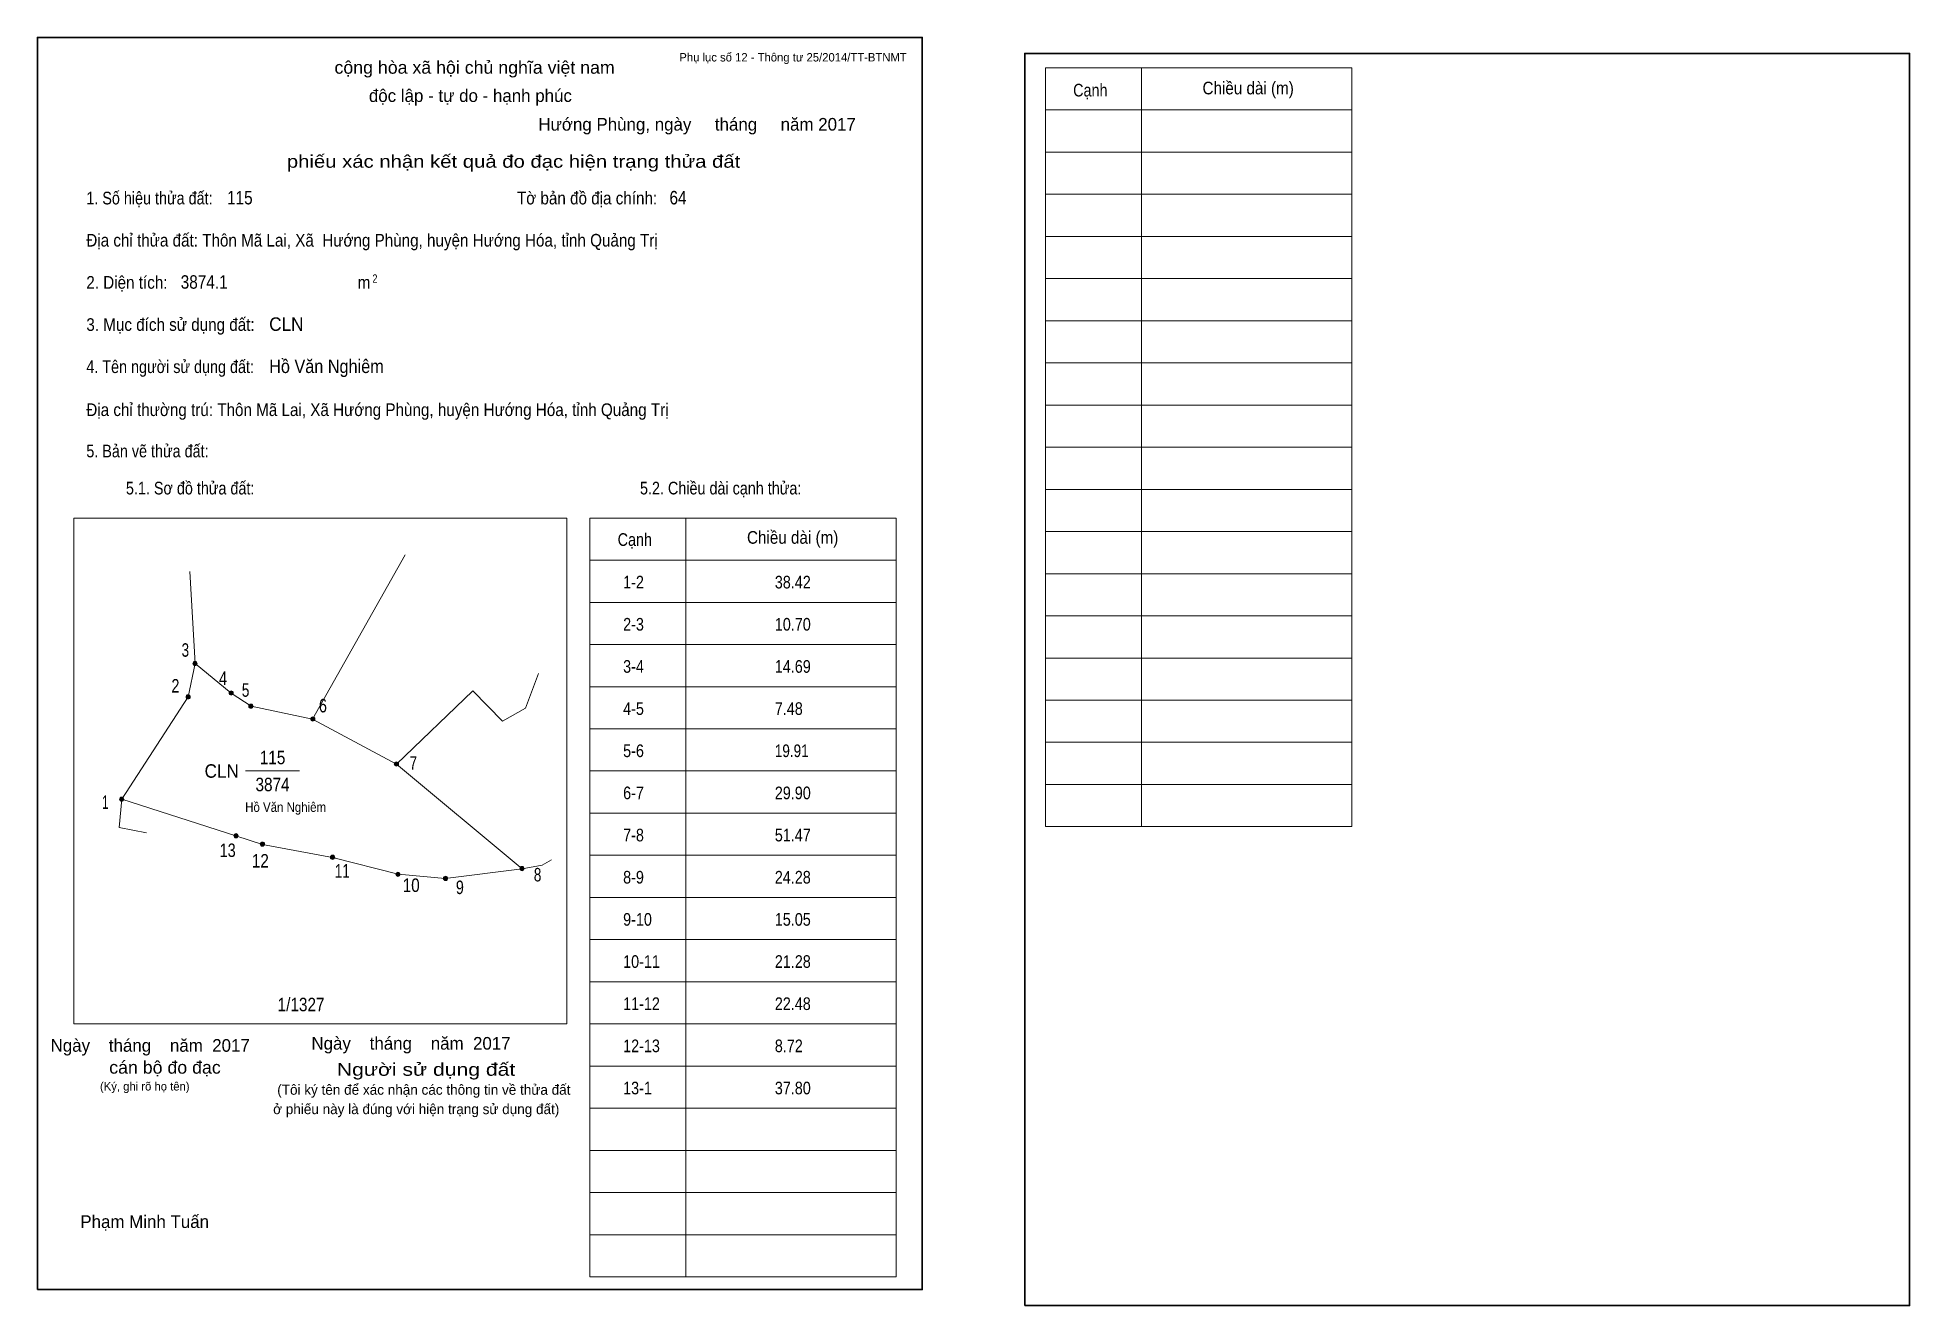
# Model space of a CAD drawing. Header units: centimetres. Extents: x 0 to 44.4, y -0.4 to 29.7.
import ezdxf
from ezdxf.enums import TextEntityAlignment as Align

# ---------------------------------------------------------------- set-up
doc = ezdxf.new("R2010")
doc.units = ezdxf.units.CM
doc.header["$LTSCALE"] = 0.12
for name, color, linetype in [('2', 7, 'Continuous'), ('30', 7, 'Continuous'), ('34', 7, 'Continuous')]:
    doc.layers.add(name, color=color, linetype=linetype)
for name, color, linetype, lineweight in [('32', 7, 'Continuous', 13), ('33', 7, 'Continuous', 13), ('6', 7, 'Continuous', 13), ('63', 7, 'Continuous', 13)]:
    doc.layers.add(name, color=color, linetype=linetype, lineweight=lineweight)

msp = doc.modelspace()

# ---------------------------------------------------------------- hatches: boundary and pattern name
at = {"layer": '32'}
for points in [[(3.7891, 14.8483, 1), (3.6891, 14.8483, 1)], [(3.6263, 14.0586, 1), (3.5263, 14.0586, 1)], [(4.6473, 14.1498, 1), (4.5473, 14.1498, 1)], [(5.116, 13.8364, 1), (5.016, 13.8364, 1)], [(6.5853, 13.5327, 1), (6.4853, 13.5327, 1)], [(8.5692, 12.4658, 1), (8.4692, 12.4658, 1)], [(2.05, 11.6309, 1), (1.95, 11.6309, 1)], [(4.7633, 10.7644, 1), (4.6633, 10.7644, 1)], [(5.3895, 10.5647, 1), (5.2895, 10.5647, 1)], [(7.0547, 10.2535, 1), (6.9547, 10.2535, 1)], [(8.6061, 9.8489, 1), (8.5061, 9.8489, 1)], [(9.7356, 9.7517, 1), (9.6356, 9.7517, 1)], [(11.55, 9.9845, 1), (11.45, 9.9845, 1)]]:
    msp.add_hatch(color=256, dxfattribs=at).paths.add_polyline_path(points)

# ---------------------------------------------------------------- linework, layer by layer
for centre in [(3.7391, 14.8483), (3.5763, 14.0586), (4.5973, 14.1498), (5.066, 13.8364), (6.5353, 13.5327), (8.5192, 12.4658), (2, 11.6309), (4.7133, 10.7644), (5.3395, 10.5647), (7.0047, 10.2535), (8.5561, 9.8489), (9.6856, 9.7517), (11.5, 9.9845)]:
    msp.add_circle(centre, 0.05, dxfattribs=at)
at = {"layer": '33'}
msp.add_line((4.94, 12.3), (6.22, 12.3), dxfattribs=at)
at = {"layer": '6'}
msp.add_line((3.62, 17.03), (3.74, 14.85), dxfattribs=at)
for points in [[(11.5, 9.98), (8.52, 12.46), (6.53, 13.53), (8.73, 17.43)], [(2, 11.63), (3.58, 14.06), (3.74, 14.85)], [(6.53, 13.53), (5.07, 13.84), (4.6, 14.15), (3.74, 14.85)], [(8.52, 12.46), (10.33, 14.2), (11.04, 13.48), (11.58, 13.79), (11.89, 14.61)], [(2, 11.63), (1.94, 10.96), (2.59, 10.83)], [(5.34, 10.56), (4.71, 10.76), (2, 11.63)], [(11.5, 9.98), (9.68, 9.75), (8.56, 9.85), (7, 10.25), (5.34, 10.56)], [(11.5, 9.98), (11.98, 10.07), (12.2, 10.19)]]:
    msp.add_lwpolyline(points, dxfattribs=at)
at = {"layer": '63'}
for p, q in [((23.92, 28.98), (31.19, 28.98)), ((23.92, 10.98), (23.92, 28.98)), ((26.2, 10.98), (26.2, 28.98)), ((31.19, 10.98), (31.19, 28.98)), ((23.92, 27.98), (31.19, 27.98)), ((23.92, 26.98), (31.19, 26.98)), ((23.92, 25.98), (31.19, 25.98)), ((23.92, 24.98), (31.19, 24.98)), ((23.92, 23.98), (31.19, 23.98)), ((23.92, 22.98), (31.19, 22.98)), ((23.92, 21.98), (31.19, 21.98)), ((23.92, 20.98), (31.19, 20.98)), ((23.92, 19.98), (31.19, 19.98)), ((23.92, 18.98), (31.19, 18.98)), ((0.86, 18.3), (12.56, 18.3)), ((0.86, 6.3), (0.86, 18.3)), ((12.56, 6.3), (12.56, 18.3)), ((13.11, 18.3), (20.38, 18.3)), ((13.11, 0.3), (13.11, 18.3)), ((15.39, 0.3), (15.39, 18.3)), ((20.38, 0.3), (20.38, 18.3)), ((23.92, 17.98), (31.19, 17.98)), ((13.11, 17.3), (20.38, 17.3)), ((23.92, 16.98), (31.19, 16.98)), ((13.11, 16.3), (20.38, 16.3)), ((23.92, 15.98), (31.19, 15.98)), ((13.11, 15.3), (20.38, 15.3)), ((23.92, 14.98), (31.19, 14.98)), ((13.11, 14.3), (20.38, 14.3)), ((23.92, 13.98), (31.19, 13.98)), ((13.11, 13.3), (20.38, 13.3)), ((23.92, 12.98), (31.19, 12.98)), ((13.11, 12.3), (20.38, 12.3)), ((23.92, 11.98), (31.19, 11.98)), ((13.11, 11.3), (20.38, 11.3)), ((23.92, 10.98), (31.19, 10.98)), ((13.11, 10.3), (20.38, 10.3)), ((13.11, 9.3), (20.38, 9.3)), ((13.11, 8.3), (20.38, 8.3)), ((13.11, 7.3), (20.38, 7.3)), ((0.86, 6.3), (12.56, 6.3)), ((13.11, 6.3), (20.38, 6.3)), ((13.11, 5.3), (20.38, 5.3)), ((13.11, 4.3), (20.38, 4.3)), ((13.11, 3.3), (20.38, 3.3)), ((13.11, 2.3), (20.38, 2.3)), ((13.11, 1.3), (20.38, 1.3)), ((13.11, 0.3), (20.38, 0.3))]:
    msp.add_line(p, q, dxfattribs=at)
at = {"layer": '63', "lineweight": 35}
for points in [[(0, 0), (0, 29.7), (21, 29.7), (21, 0)], [(23.43, -0.38), (23.43, 29.32), (44.43, 29.32), (44.43, -0.38)]]:
    msp.add_lwpolyline(points, close=True, dxfattribs=at)

# ---------------------------------------------------------------- texts
at = {"layer": '2', "width": 0.9}
msp.add_text('Hồ Văn Nghiêm', height=0.226, dxfattribs=at).set_placement((5.89, 11.33), align=Align.CENTER)
at = {"layer": '30'}
for s, height, width, p in [('1-2', 0.3, 0.85, (13.9, 16.63)), ('38.42', 0.3, 0.85, (17.5, 16.63)), ('2-3', 0.3, 0.85, (13.9, 15.63)), ('10.70', 0.3, 0.85, (17.5, 15.63)), ('3-4', 0.3, 0.85, (13.9, 14.63)), ('14.69', 0.3, 0.85, (17.5, 14.63)), ('4-5', 0.3, 0.85, (13.9, 13.63)), ('7.48', 0.3, 0.85, (17.5, 13.63)), ('5-6', 0.3, 0.85, (13.9, 12.63)), ('19.91', 0.3, 0.8, (17.5, 12.63)), ('6-7', 0.3, 0.85, (13.9, 11.63)), ('29.90', 0.3, 0.85, (17.5, 11.63)), ('7-8', 0.3, 0.85, (13.9, 10.63)), ('51.47', 0.3, 0.85, (17.5, 10.63)), ('8-9', 0.3, 0.85, (13.9, 9.63)), ('24.28', 0.3, 0.85, (17.5, 9.63)), ('9-10', 0.3, 0.85, (13.9, 8.63)), ('15.05', 0.3, 0.85, (17.5, 8.63)), ('10-11', 0.3, 0.85, (13.9, 7.63)), ('21.28', 0.3, 0.85, (17.5, 7.63)), ('1/1327', 0.32, 0.85, (5.7, 6.6)), ('11-12', 0.3, 0.85, (13.9, 6.63)), ('22.48', 0.3, 0.85, (17.5, 6.63)), ('12-13', 0.3, 0.85, (13.9, 5.63)), ('8.72', 0.3, 0.85, (17.5, 5.63)), ('13-1', 0.3, 0.85, (13.9, 4.63)), ('37.80', 0.3, 0.85, (17.5, 4.63))]:
    msp.add_text(s, height=height, dxfattribs=dict(at, width=width)).set_placement(p)
at = {"layer": '32'}
for s, width, p in [('3', 0.75, (3.51, 15.01)), ('2', 0.8, (3.275, 14.16)), ('4', 0.8, (4.405, 14.34)), ('5', 0.75, (4.94, 14.06)), ('6', 0.8, (6.775, 13.69)), ('7', 0.75, (8.92, 12.33)), ('1', 0.65, (1.61, 11.4)), ('13', 0.8, (4.515, 10.26)), ('12', 0.85, (5.29, 10.01)), ('11', 0.75, (7.235, 9.77)), ('8', 0.75, (11.87, 9.68)), ('10', 0.85, (8.87, 9.43)), ('9', 0.8, (10.025, 9.38))]:
    msp.add_text(s, height=0.32, dxfattribs=dict(at, width=width)).set_placement(p, align=Align.CENTER)
at = {"layer": '33', "width": 0.95}
msp.add_text('CLN', height=0.32, dxfattribs=at).set_placement((4.78, 12.14), align=Align.RIGHT)
at = {"layer": '33', "width": 0.85}
for s, p in [('115', (5.58, 12.46)), ('3874', (5.58, 11.82))]:
    msp.add_text(s, height=0.32, dxfattribs=at).set_placement(p, align=Align.CENTER)
at = {"layer": '34'}
for s, width, p in [('115', 0.85, (4.5, 25.74)), ('64', 0.85, (15, 25.74)), ('3874.1', 0.85, (3.4, 23.74)), ('CLN', 0.95, (5.5, 22.74)), ('Hồ Văn Nghiêm', 0.9, (5.5, 21.74))]:
    msp.add_text(s, height=0.32, dxfattribs=dict(at, width=width)).set_placement(p)
at = {"layer": '63'}
for s, height, p in [('Phụ lục số 12 - Thông tư 25/2014/TT-BTNMT', 0.2, (20.63, 29.13)), ('Ngày    tháng    năm  2017', 0.3, (5.04, 5.64)), ('Ngày    tháng    năm  2017', 0.3, (11.23, 5.69)), ('(Ký, ghi rõ họ tên)', 0.2, (3.61, 4.72))]:
    msp.add_text(s, height=height, dxfattribs=at).set_placement(p, align=Align.RIGHT)
at = {"layer": '63', "width": 1.05}
msp.add_text('cộng hòa xã hội chủ nghĩa việt nam', height=0.3, dxfattribs=at).set_placement((10.375, 28.84), align=Align.CENTER)
at = {"layer": '63'}
for s, height, p in [('độc lập - tự do - hạnh phúc', 0.3, (10.275, 28.17)), ('Hướng Phùng, ngày     tháng     năm 2017', 0.3, (15.655, 27.49)), ('(Tôi ký tên để xác nhận các thông tin về thửa đất ', 0.24, (9.215, 4.62)), ('ở phiếu này là đúng với hiện trạng sử dụng đất)', 0.24, (8.99, 4.16)), ('Phạm Minh Tuấn', 0.3, (2.545, 1.46))]:
    msp.add_text(s, height=height, dxfattribs=at).set_placement(p, align=Align.CENTER)
for s, height, width, p in [('Cạnh', 0.3, 0.85, (24.58, 28.3)), ('Chiều dài (m)', 0.3, 0.9, (27.65, 28.35)), ('1. Số hiệu thửa đất:', 0.3, 0.85, (1.16, 25.74)), ('Tờ bản đồ địa chính:', 0.3, 0.9, (11.38, 25.74)), ('Địa chỉ thửa đất: Thôn Mã Lai, Xã  Hướng Phùng, huyện Hướng Hóa, tỉnh Quảng Trị', 0.3, 0.9, (1.16, 24.74)), ('2. Diện tích:', 0.3, 0.9, (1.16, 23.74)), ('2', 0.2, 0.8, (7.95, 23.88)), ('m', 0.3, 0.9, (7.6, 23.74)), ('3. Mục đích sử dụng đất:', 0.3, 0.9, (1.16, 22.74)), ('4. Tên người sử dụng đất:', 0.3, 0.85, (1.16, 21.74)), ('Địa chỉ thường trú: Thôn Mã Lai, Xã Hướng Phùng, huyện Hướng Hóa, tỉnh Quảng Trị', 0.3, 0.9, (1.16, 20.72)), ('5. Bản vẽ thửa đất:', 0.3, 0.85, (1.16, 19.74)), ('5.1. Sơ đồ thửa đất:', 0.3, 0.85, (2.1, 18.86)), ('5.2. Chiều dài cạnh thửa:', 0.3, 0.85, (14.3, 18.86)), ('Cạnh', 0.3, 0.85, (13.77, 17.64)), ('Chiều dài (m)', 0.3, 0.9, (16.84, 17.69))]:
    msp.add_text(s, height=height, dxfattribs=dict(at, width=width)).set_placement(p)
for s, width, p in [('phiếu xác nhận kết quả đo đạc hiện trạng thửa đất', 1.2, (16.68, 26.61)), ('cán bộ đo đạc', 1.05, (4.35, 5.12)), ('Người sử dụng đất', 1.25, (11.34, 5.07))]:
    msp.add_text(s, height=0.3, dxfattribs=dict(at, width=width)).set_placement(p, align=Align.RIGHT)

doc.saveas('drawing.dxf')
